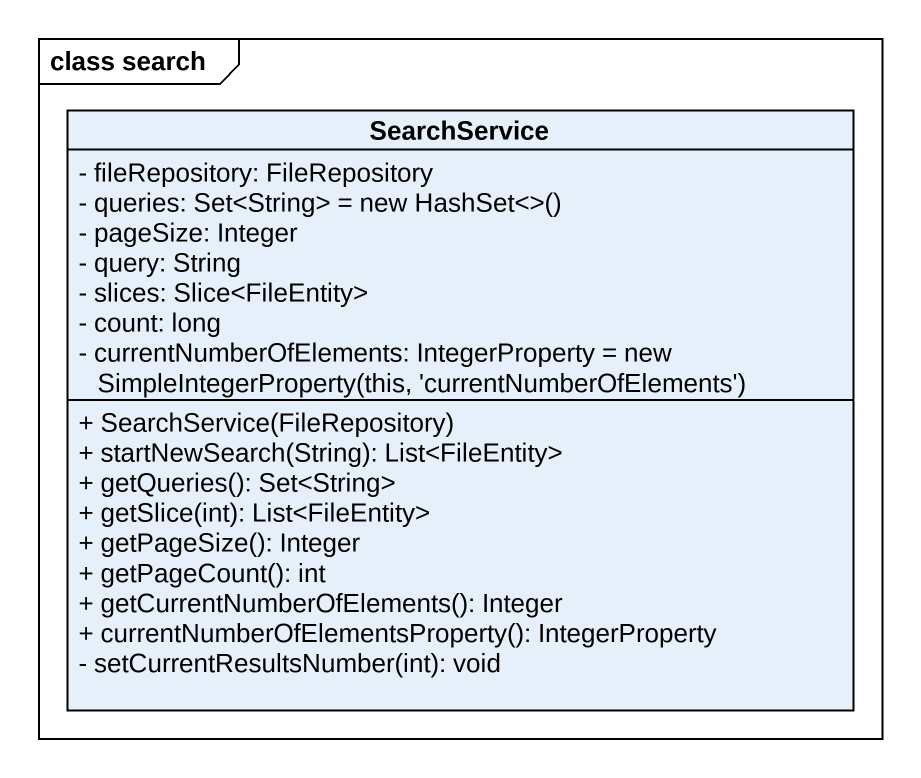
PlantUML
@startuml
mainframe class search
hide circle
hide empty members
skinparam classAttributeIconSize 0
class SearchService {
  - fileRepository: FileRepository
  {field} - queries: Set<String> = new HashSet<>()
  - pageSize: Integer
  - query: String
  - slices: Slice<FileEntity>
  - count: long
  {field} - currentNumberOfElements: IntegerProperty = new SimpleIntegerProperty(this, 'currentNumberOfElements')
  + SearchService(FileRepository)
  + startNewSearch(String): List<FileEntity>
  + getQueries(): Set<String>
  + getSlice(int): List<FileEntity>
  + getPageSize(): Integer
  + getPageCount(): int
  + getCurrentNumberOfElements(): Integer
  + currentNumberOfElementsProperty(): IntegerProperty
  - setCurrentResultsNumber(int): void
}
@enduml
